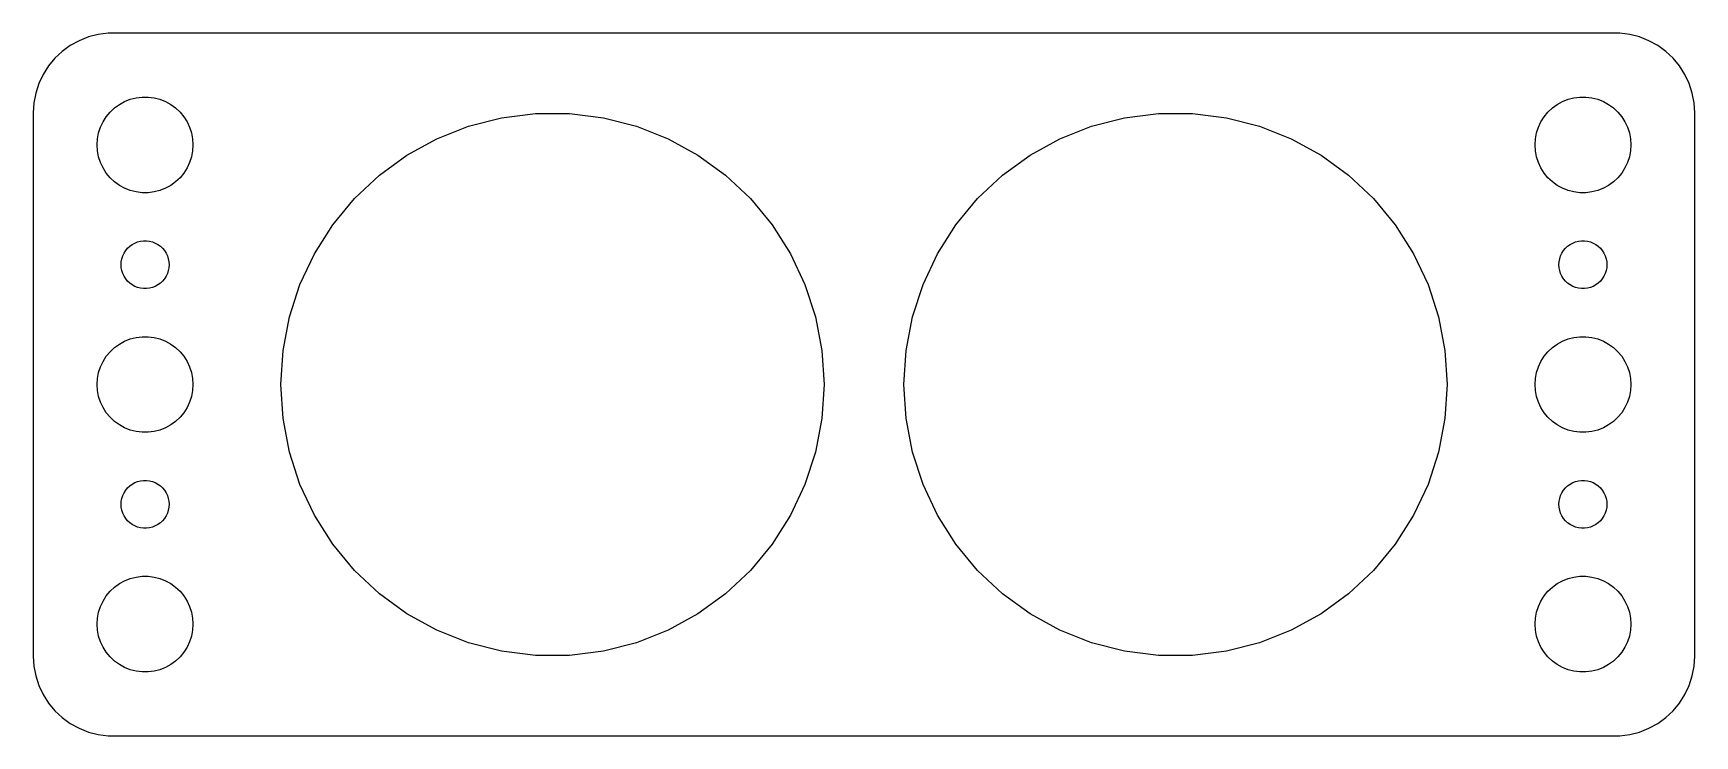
# Model space of a CAD drawing. Header units: metres. Extents: x -52 to 52, y -22 to 22.
import ezdxf

# ---------------------------------------------------------------- set-up
doc = ezdxf.new("R2010")
doc.units = ezdxf.units.M

msp = doc.modelspace()

# ---------------------------------------------------------------- linework, layer by layer
for p, q in [((-47.9369, 21.9114), (-48.5451, 21.7553)), ((-47.3139, 21.9901), (-47.9369, 21.9114)), ((47.3139, 21.9901), (-47.3139, 21.9901)), ((47.9369, 21.9114), (47.3139, 21.9901)), ((48.5451, 21.7553), (47.9369, 21.9114)), ((-50.1871, 20.8526), (-50.6448, 20.4227)), ((-49.6791, 21.2216), (-50.1871, 20.8526)), ((-49.1289, 21.5241), (-49.6791, 21.2216)), ((-48.5451, 21.7553), (-49.1289, 21.5241)), ((49.1289, 21.5241), (48.5451, 21.7553)), ((49.6791, 21.2216), (49.1289, 21.5241)), ((50.1871, 20.8526), (49.6791, 21.2216)), ((50.6448, 20.4227), (50.1871, 20.8526)), ((-51.0451, 19.9389), (-51.3815, 19.4088)), ((-50.6448, 20.4227), (-51.0451, 19.9389)), ((51.0451, 19.9389), (50.6448, 20.4227)), ((51.3815, 19.4088), (51.0451, 19.9389)), ((-51.6489, 18.8406), (-51.8429, 18.2434)), ((-51.3815, 19.4088), (-51.6489, 18.8406)), ((51.6489, 18.8406), (51.3815, 19.4088)), ((51.8429, 18.2434), (51.6489, 18.8406)), ((-51.8429, 18.2434), (-51.9606, 17.6267)), ((-46.6075, 17.533), (-46.2773, 17.7145)), ((-46.2773, 17.7145), (-45.927, 17.8532)), ((-45.927, 17.8532), (-45.5621, 17.9469)), ((-45.5621, 17.9469), (-45.1884, 17.9941)), ((-45.1884, 17.9941), (-44.8116, 17.9941)), ((-44.8116, 17.9941), (-44.4379, 17.9469)), ((-44.4379, 17.9469), (-44.0729, 17.8532)), ((-44.0729, 17.8532), (-43.7227, 17.7145)), ((-43.7227, 17.7145), (-43.3925, 17.533)), ((43.3925, 17.533), (43.7227, 17.7145)), ((43.7227, 17.7145), (44.0729, 17.8532)), ((44.0729, 17.8532), (44.4379, 17.9469)), ((44.4379, 17.9469), (44.8116, 17.9941)), ((44.8116, 17.9941), (45.1884, 17.9941)), ((45.1884, 17.9941), (45.5621, 17.9469)), ((45.5621, 17.9469), (45.927, 17.8532)), ((45.927, 17.8532), (46.2773, 17.7145)), ((46.2773, 17.7145), (46.6075, 17.533)), ((51.9606, 17.6267), (51.8429, 18.2434)), ((-51.9606, 17.6267), (-52, 17)), ((-52, 17), (-52, -17)), ((-47.6289, 16.4453), (-47.427, 16.7634)), ((-47.427, 16.7634), (-47.1869, 17.0536)), ((-47.1869, 17.0536), (-46.9123, 17.3115)), ((-46.9123, 17.3115), (-46.6075, 17.533)), ((-43.3925, 17.533), (-43.0877, 17.3115)), ((-43.0877, 17.3115), (-42.8131, 17.0536)), ((-42.8131, 17.0536), (-42.5729, 16.7634)), ((-42.5729, 16.7634), (-42.3711, 16.4453)), ((-24.7533, 16.168), (-22.6855, 16.6989)), ((-22.6855, 16.6989), (-20.5674, 16.9664)), ((-20.5674, 16.9664), (-18.4326, 16.9664)), ((-18.4326, 16.9664), (-16.3145, 16.6989)), ((-16.3145, 16.6989), (-14.2467, 16.168)), ((14.2467, 16.168), (16.3145, 16.6989)), ((16.3145, 16.6989), (18.4326, 16.9664)), ((18.4326, 16.9664), (20.5674, 16.9664)), ((20.5674, 16.9664), (22.6855, 16.6989)), ((22.6855, 16.6989), (24.7533, 16.168)), ((42.3711, 16.4453), (42.5729, 16.7634)), ((42.5729, 16.7634), (42.8131, 17.0536)), ((42.8131, 17.0536), (43.0877, 17.3115)), ((43.0877, 17.3115), (43.3925, 17.533)), ((46.6075, 17.533), (46.9123, 17.3115)), ((46.9123, 17.3115), (47.1869, 17.0536)), ((47.1869, 17.0536), (47.427, 16.7634)), ((47.427, 16.7634), (47.6289, 16.4453)), ((52, 17), (51.9606, 17.6267)), ((52, -17), (52, 17)), ((-47.9763, 15.376), (-47.9057, 15.7461)), ((-47.9057, 15.7461), (-47.7893, 16.1044)), ((-47.7893, 16.1044), (-47.6289, 16.4453)), ((-42.3711, 16.4453), (-42.2107, 16.1044)), ((-42.2107, 16.1044), (-42.0942, 15.7461)), ((-42.0942, 15.7461), (-42.0237, 15.376)), ((-26.7382, 15.382), (-24.7533, 16.168)), ((-14.2467, 16.168), (-12.2617, 15.382)), ((12.2617, 15.382), (14.2467, 16.168)), ((24.7533, 16.168), (26.7382, 15.382)), ((42.0237, 15.376), (42.0942, 15.7461)), ((42.0942, 15.7461), (42.2107, 16.1044)), ((42.2107, 16.1044), (42.3711, 16.4453)), ((47.6289, 16.4453), (47.7893, 16.1044)), ((47.7893, 16.1044), (47.9057, 15.7461)), ((47.9057, 15.7461), (47.9763, 15.376)), ((-48, 15), (-47.9763, 15.376)), ((-47.9763, 14.624), (-48, 15)), ((-47.9057, 14.2539), (-47.9763, 14.624)), ((-42.0237, 14.624), (-42.0942, 14.2539)), ((-42.0237, 15.376), (-42, 15)), ((-42, 15), (-42.0237, 14.624)), ((-28.6091, 14.3536), (-26.7382, 15.382)), ((-12.2617, 15.382), (-10.3909, 14.3536)), ((10.3909, 14.3536), (12.2617, 15.382)), ((26.7382, 15.382), (28.6091, 14.3536)), ((42, 15), (42.0237, 15.376)), ((42.0237, 14.624), (42, 15)), ((42.0942, 14.2539), (42.0237, 14.624)), ((47.9763, 14.624), (47.9057, 14.2539)), ((47.9763, 15.376), (48, 15)), ((48, 15), (47.9763, 14.624)), ((-47.7893, 13.8956), (-47.9057, 14.2539)), ((-47.6289, 13.5547), (-47.7893, 13.8956)), ((-47.427, 13.2366), (-47.6289, 13.5547)), ((-42.3711, 13.5547), (-42.5729, 13.2366)), ((-42.2107, 13.8956), (-42.3711, 13.5547)), ((-42.0942, 14.2539), (-42.2107, 13.8956)), ((-30.3362, 13.0987), (-28.6091, 14.3536)), ((-10.3909, 14.3536), (-8.66379, 13.0987)), ((8.66379, 13.0987), (10.3909, 14.3536)), ((28.6091, 14.3536), (30.3362, 13.0987)), ((42.2107, 13.8956), (42.0942, 14.2539)), ((42.3711, 13.5547), (42.2107, 13.8956)), ((42.5729, 13.2366), (42.3711, 13.5547)), ((47.6289, 13.5547), (47.427, 13.2366)), ((47.7893, 13.8956), (47.6289, 13.5547)), ((47.9057, 14.2539), (47.7893, 13.8956)), ((-47.1869, 12.9464), (-47.427, 13.2366)), ((-46.9123, 12.6884), (-47.1869, 12.9464)), ((-46.6075, 12.467), (-46.9123, 12.6884)), ((-43.0877, 12.6884), (-43.3925, 12.467)), ((-42.8131, 12.9464), (-43.0877, 12.6884)), ((-42.5729, 13.2366), (-42.8131, 12.9464)), ((-31.8925, 11.6373), (-30.3362, 13.0987)), ((-8.66379, 13.0987), (-7.10753, 11.6373)), ((7.10753, 11.6373), (8.66379, 13.0987)), ((30.3362, 13.0987), (31.8925, 11.6373)), ((42.8131, 12.9464), (42.5729, 13.2366)), ((43.0877, 12.6884), (42.8131, 12.9464)), ((43.3925, 12.467), (43.0877, 12.6884)), ((46.9123, 12.6884), (46.6075, 12.467)), ((47.1869, 12.9464), (46.9123, 12.6884)), ((47.427, 13.2366), (47.1869, 12.9464)), ((-46.2773, 12.2855), (-46.6075, 12.467)), ((-45.927, 12.1468), (-46.2773, 12.2855)), ((-45.5621, 12.0531), (-45.927, 12.1468)), ((-45.1884, 12.0059), (-45.5621, 12.0531)), ((-44.8116, 12.0059), (-45.1884, 12.0059)), ((-44.4379, 12.0531), (-44.8116, 12.0059)), ((-44.0729, 12.1468), (-44.4379, 12.0531)), ((-43.7227, 12.2855), (-44.0729, 12.1468)), ((-43.3925, 12.467), (-43.7227, 12.2855)), ((-33.2533, 9.99234), (-31.8925, 11.6373)), ((-7.10753, 11.6373), (-5.7467, 9.99234)), ((5.7467, 9.99234), (7.10753, 11.6373)), ((31.8925, 11.6373), (33.2533, 9.99234)), ((43.7227, 12.2855), (43.3925, 12.467)), ((44.0729, 12.1468), (43.7227, 12.2855)), ((44.4379, 12.0531), (44.0729, 12.1468)), ((44.8116, 12.0059), (44.4379, 12.0531)), ((45.1884, 12.0059), (44.8116, 12.0059)), ((45.5621, 12.0531), (45.1884, 12.0059)), ((45.927, 12.1468), (45.5621, 12.0531)), ((46.2773, 12.2855), (45.927, 12.1468)), ((46.6075, 12.467), (46.2773, 12.2855)), ((-34.3972, 8.1898), (-33.2533, 9.99234)), ((-5.7467, 9.99234), (-4.60278, 8.1898)), ((4.60278, 8.1898), (5.7467, 9.99234)), ((33.2533, 9.99234), (34.3972, 8.1898)), ((-46.3145, 8.22263), (-46.2135, 8.38167)), ((-46.2135, 8.38167), (-46.0934, 8.52681)), ((-46.0934, 8.52681), (-45.9561, 8.65576)), ((-45.9561, 8.65576), (-45.8037, 8.76648)), ((-45.8037, 8.76648), (-45.6387, 8.85724)), ((-45.6387, 8.85724), (-45.4635, 8.92657)), ((-45.4635, 8.92657), (-45.2811, 8.97342)), ((-45.2811, 8.97342), (-45.0942, 8.99704)), ((-45.0942, 8.99704), (-44.9058, 8.99704)), ((-44.9058, 8.99704), (-44.7189, 8.97342)), ((-44.7189, 8.97342), (-44.5365, 8.92657)), ((-44.5365, 8.92657), (-44.3613, 8.85724)), ((-44.3613, 8.85724), (-44.1963, 8.76648)), ((-44.1963, 8.76648), (-44.0439, 8.65576)), ((-44.0439, 8.65576), (-43.9065, 8.52681)), ((-43.9065, 8.52681), (-43.7865, 8.38167)), ((-43.7865, 8.38167), (-43.6855, 8.22263)), ((43.6855, 8.22263), (43.7865, 8.38167)), ((43.7865, 8.38167), (43.9065, 8.52681)), ((43.9065, 8.52681), (44.0439, 8.65576)), ((44.0439, 8.65576), (44.1963, 8.76648)), ((44.1963, 8.76648), (44.3613, 8.85724)), ((44.3613, 8.85724), (44.5365, 8.92657)), ((44.5365, 8.92657), (44.7189, 8.97342)), ((44.7189, 8.97342), (44.9058, 8.99704)), ((44.9058, 8.99704), (45.0942, 8.99704)), ((45.0942, 8.99704), (45.2811, 8.97342)), ((45.2811, 8.97342), (45.4635, 8.92657)), ((45.4635, 8.92657), (45.6387, 8.85724)), ((45.6387, 8.85724), (45.8037, 8.76648)), ((45.8037, 8.76648), (45.9561, 8.65576)), ((45.9561, 8.65576), (46.0934, 8.52681)), ((46.0934, 8.52681), (46.2135, 8.38167)), ((46.2135, 8.38167), (46.3145, 8.22263)), ((-46.5, 7.5), (-46.4882, 7.68799)), ((-46.4882, 7.312), (-46.5, 7.5)), ((-46.4882, 7.68799), (-46.4529, 7.87303)), ((-46.4529, 7.12695), (-46.4882, 7.312)), ((-46.4529, 7.87303), (-46.3947, 8.05219)), ((-46.3947, 8.05219), (-46.3145, 8.22263)), ((-43.6855, 8.22263), (-43.6053, 8.05219)), ((-43.6053, 8.05219), (-43.5471, 7.87303)), ((-43.5471, 7.87303), (-43.5118, 7.68799)), ((-43.5118, 7.312), (-43.5471, 7.12695)), ((-43.5118, 7.68799), (-43.5, 7.5)), ((-43.5, 7.5), (-43.5118, 7.312)), ((-35.3062, 6.2581), (-34.3972, 8.1898)), ((-4.60278, 8.1898), (-3.69379, 6.2581)), ((3.69379, 6.2581), (4.60278, 8.1898)), ((34.3972, 8.1898), (35.3062, 6.2581)), ((43.5, 7.5), (43.5118, 7.68799)), ((43.5118, 7.312), (43.5, 7.5)), ((43.5118, 7.68799), (43.5471, 7.87303)), ((43.5471, 7.12695), (43.5118, 7.312)), ((43.5471, 7.87303), (43.6053, 8.05219)), ((43.6053, 8.05219), (43.6855, 8.22263)), ((46.3145, 8.22263), (46.3947, 8.05219)), ((46.3947, 8.05219), (46.4529, 7.87303)), ((46.4529, 7.87303), (46.4882, 7.68799)), ((46.4882, 7.312), (46.4529, 7.12695)), ((46.4882, 7.68799), (46.5, 7.5)), ((46.5, 7.5), (46.4882, 7.312)), ((-46.3947, 6.9478), (-46.4529, 7.12695)), ((-46.3145, 6.77736), (-46.3947, 6.9478)), ((-46.2135, 6.61832), (-46.3145, 6.77736)), ((-46.0934, 6.47318), (-46.2135, 6.61832)), ((-45.9561, 6.34422), (-46.0934, 6.47318)), ((-45.8037, 6.23351), (-45.9561, 6.34422)), ((-44.0439, 6.34422), (-44.1963, 6.23351)), ((-43.9065, 6.47318), (-44.0439, 6.34422)), ((-43.7865, 6.61832), (-43.9065, 6.47318)), ((-43.6855, 6.77736), (-43.7865, 6.61832)), ((-43.6053, 6.9478), (-43.6855, 6.77736)), ((-43.5471, 7.12695), (-43.6053, 6.9478)), ((-35.9659, 4.22772), (-35.3062, 6.2581)), ((-3.69379, 6.2581), (-3.03407, 4.22772)), ((3.03407, 4.22772), (3.69379, 6.2581)), ((35.3062, 6.2581), (35.9659, 4.22772)), ((43.6053, 6.9478), (43.5471, 7.12695)), ((43.6855, 6.77736), (43.6053, 6.9478)), ((43.7865, 6.61832), (43.6855, 6.77736)), ((43.9065, 6.47318), (43.7865, 6.61832)), ((44.0439, 6.34422), (43.9065, 6.47318)), ((44.1963, 6.23351), (44.0439, 6.34422)), ((45.9561, 6.34422), (45.8037, 6.23351)), ((46.0934, 6.47318), (45.9561, 6.34422)), ((46.2135, 6.61832), (46.0934, 6.47318)), ((46.3145, 6.77736), (46.2135, 6.61832)), ((46.3947, 6.9478), (46.3145, 6.77736)), ((46.4529, 7.12695), (46.3947, 6.9478)), ((-45.6387, 6.14275), (-45.8037, 6.23351)), ((-45.4635, 6.07341), (-45.6387, 6.14275)), ((-45.2811, 6.02657), (-45.4635, 6.07341)), ((-45.0942, 6.00294), (-45.2811, 6.02657)), ((-44.9058, 6.00294), (-45.0942, 6.00294)), ((-44.7189, 6.02657), (-44.9058, 6.00294)), ((-44.5365, 6.07341), (-44.7189, 6.02657)), ((-44.3613, 6.14275), (-44.5365, 6.07341)), ((-44.1963, 6.23351), (-44.3613, 6.14275)), ((44.3613, 6.14275), (44.1963, 6.23351)), ((44.5365, 6.07341), (44.3613, 6.14275)), ((44.7189, 6.02657), (44.5365, 6.07341)), ((44.9058, 6.00294), (44.7189, 6.02657)), ((45.0942, 6.00294), (44.9058, 6.00294)), ((45.2811, 6.02657), (45.0942, 6.00294)), ((45.4635, 6.07341), (45.2811, 6.02657)), ((45.6387, 6.14275), (45.4635, 6.07341)), ((45.8037, 6.23351), (45.6387, 6.14275)), ((-36.366, 2.13066), (-35.9659, 4.22772)), ((-3.03407, 4.22772), (-2.63405, 2.13066)), ((2.63405, 2.13066), (3.03407, 4.22772)), ((35.9659, 4.22772), (36.366, 2.13066)), ((-47.1869, 2.05363), (-46.9123, 2.31154)), ((-46.9123, 2.31154), (-46.6075, 2.53297)), ((-46.6075, 2.53297), (-46.2773, 2.71448)), ((-46.2773, 2.71448), (-45.927, 2.85316)), ((-45.927, 2.85316), (-45.5621, 2.94685)), ((-45.5621, 2.94685), (-45.1884, 2.99408)), ((-45.1884, 2.99408), (-44.8116, 2.99408)), ((-44.8116, 2.99408), (-44.4379, 2.94685)), ((-44.4379, 2.94685), (-44.0729, 2.85316)), ((-44.0729, 2.85316), (-43.7227, 2.71448)), ((-43.7227, 2.71448), (-43.3925, 2.53297)), ((-43.3925, 2.53297), (-43.0877, 2.31154)), ((-43.0877, 2.31154), (-42.8131, 2.05363)), ((-36.5, 0), (-36.366, 2.13066)), ((-2.63405, 2.13066), (-2.5, 0)), ((2.5, 0), (2.63405, 2.13066)), ((36.366, 2.13066), (36.5, 0)), ((42.8131, 2.05363), (43.0877, 2.31154)), ((43.0877, 2.31154), (43.3925, 2.53297)), ((43.3925, 2.53297), (43.7227, 2.71448)), ((43.7227, 2.71448), (44.0729, 2.85316)), ((44.0729, 2.85316), (44.4379, 2.94685)), ((44.4379, 2.94685), (44.8116, 2.99408)), ((44.8116, 2.99408), (45.1884, 2.99408)), ((45.1884, 2.99408), (45.5621, 2.94685)), ((45.5621, 2.94685), (45.927, 2.85316)), ((45.927, 2.85316), (46.2773, 2.71448)), ((46.2773, 2.71448), (46.6075, 2.53297)), ((46.6075, 2.53297), (46.9123, 2.31154)), ((46.9123, 2.31154), (47.1869, 2.05363)), ((-47.9057, 0.74606), (-47.7893, 1.10437)), ((-47.7893, 1.10437), (-47.6289, 1.44525)), ((-47.6289, 1.44525), (-47.427, 1.76335)), ((-47.427, 1.76335), (-47.1869, 2.05363)), ((-42.8131, 2.05363), (-42.5729, 1.76335)), ((-42.5729, 1.76335), (-42.3711, 1.44525)), ((-42.3711, 1.44525), (-42.2107, 1.10437)), ((-42.2107, 1.10437), (-42.0942, 0.74606)), ((42.0942, 0.74606), (42.2107, 1.10437)), ((42.2107, 1.10437), (42.3711, 1.44525)), ((42.3711, 1.44525), (42.5729, 1.76335)), ((42.5729, 1.76335), (42.8131, 2.05363)), ((47.1869, 2.05363), (47.427, 1.76335)), ((47.427, 1.76335), (47.6289, 1.44525)), ((47.6289, 1.44525), (47.7893, 1.10437)), ((47.7893, 1.10437), (47.9057, 0.74606)), ((-48, 0), (-47.9763, 0.37599)), ((-47.9763, -0.37599), (-48, 0)), ((-47.9763, 0.37599), (-47.9057, 0.74606)), ((-42.0942, 0.74606), (-42.0237, 0.37599)), ((-42.0237, 0.37599), (-42, 0)), ((-42, 0), (-42.0237, -0.37599)), ((-36.366, -2.13066), (-36.5, 0)), ((-2.5, 0), (-2.63405, -2.13066)), ((2.63405, -2.13066), (2.5, 0)), ((36.5, 0), (36.366, -2.13066)), ((42, 0), (42.0237, 0.37599)), ((42.0237, -0.37599), (42, 0)), ((42.0237, 0.37599), (42.0942, 0.74606)), ((47.9057, 0.74606), (47.9763, 0.37599)), ((47.9763, 0.37599), (48, 0)), ((48, 0), (47.9763, -0.37599)), ((-47.9057, -0.74606), (-47.9763, -0.37599)), ((-47.7893, -1.10437), (-47.9057, -0.74606)), ((-42.0942, -0.74606), (-42.2107, -1.10437)), ((-42.0237, -0.37599), (-42.0942, -0.74606)), ((42.0942, -0.74606), (42.0237, -0.37599)), ((42.2107, -1.10437), (42.0942, -0.74606)), ((47.9057, -0.74606), (47.7893, -1.10437)), ((47.9763, -0.37599), (47.9057, -0.74606)), ((-47.6289, -1.44525), (-47.7893, -1.10437)), ((-47.427, -1.76335), (-47.6289, -1.44525)), ((-47.1869, -2.05363), (-47.427, -1.76335)), ((-46.9123, -2.31154), (-47.1869, -2.05363)), ((-42.8131, -2.05363), (-43.0877, -2.31154)), ((-42.5729, -1.76335), (-42.8131, -2.05363)), ((-42.3711, -1.44525), (-42.5729, -1.76335)), ((-42.2107, -1.10437), (-42.3711, -1.44525)), ((42.3711, -1.44525), (42.2107, -1.10437)), ((42.5729, -1.76335), (42.3711, -1.44525)), ((42.8131, -2.05363), (42.5729, -1.76335)), ((43.0877, -2.31154), (42.8131, -2.05363)), ((47.1869, -2.05363), (46.9123, -2.31154)), ((47.427, -1.76335), (47.1869, -2.05363)), ((47.6289, -1.44525), (47.427, -1.76335)), ((47.7893, -1.10437), (47.6289, -1.44525)), ((-46.6075, -2.53297), (-46.9123, -2.31154)), ((-46.2773, -2.71448), (-46.6075, -2.53297)), ((-45.927, -2.85316), (-46.2773, -2.71448)), ((-45.5621, -2.94685), (-45.927, -2.85316)), ((-45.1884, -2.99408), (-45.5621, -2.94685)), ((-44.8116, -2.99408), (-45.1884, -2.99408)), ((-44.4379, -2.94685), (-44.8116, -2.99408)), ((-44.0729, -2.85316), (-44.4379, -2.94685)), ((-43.7227, -2.71448), (-44.0729, -2.85316)), ((-43.3925, -2.53297), (-43.7227, -2.71448)), ((-43.0877, -2.31154), (-43.3925, -2.53297)), ((-35.9659, -4.22772), (-36.366, -2.13066)), ((-2.63405, -2.13066), (-3.03407, -4.22772)), ((3.03407, -4.22772), (2.63405, -2.13066)), ((36.366, -2.13066), (35.9659, -4.22772)), ((43.3925, -2.53297), (43.0877, -2.31154)), ((43.7227, -2.71448), (43.3925, -2.53297)), ((44.0729, -2.85316), (43.7227, -2.71448)), ((44.4379, -2.94685), (44.0729, -2.85316)), ((44.8116, -2.99408), (44.4379, -2.94685)), ((45.1884, -2.99408), (44.8116, -2.99408)), ((45.5621, -2.94685), (45.1884, -2.99408)), ((45.927, -2.85316), (45.5621, -2.94685)), ((46.2773, -2.71448), (45.927, -2.85316)), ((46.6075, -2.53297), (46.2773, -2.71448)), ((46.9123, -2.31154), (46.6075, -2.53297)), ((-35.3062, -6.2581), (-35.9659, -4.22772)), ((-3.03407, -4.22772), (-3.69379, -6.2581)), ((3.69379, -6.2581), (3.03407, -4.22772)), ((35.9659, -4.22772), (35.3062, -6.2581)), ((-45.9561, -6.34422), (-45.8037, -6.23351)), ((-45.8037, -6.23351), (-45.6387, -6.14275)), ((-45.6387, -6.14275), (-45.4635, -6.07341)), ((-45.4635, -6.07341), (-45.2811, -6.02657)), ((-45.2811, -6.02657), (-45.0942, -6.00294)), ((-45.0942, -6.00294), (-44.9058, -6.00294)), ((-44.9058, -6.00294), (-44.7189, -6.02657)), ((-44.7189, -6.02657), (-44.5365, -6.07341)), ((-44.5365, -6.07341), (-44.3613, -6.14275)), ((-44.3613, -6.14275), (-44.1963, -6.23351)), ((-44.1963, -6.23351), (-44.0439, -6.34422)), ((44.0439, -6.34422), (44.1963, -6.23351)), ((44.1963, -6.23351), (44.3613, -6.14275)), ((44.3613, -6.14275), (44.5365, -6.07341)), ((44.5365, -6.07341), (44.7189, -6.02657)), ((44.7189, -6.02657), (44.9058, -6.00294)), ((44.9058, -6.00294), (45.0942, -6.00294)), ((45.0942, -6.00294), (45.2811, -6.02657)), ((45.2811, -6.02657), (45.4635, -6.07341)), ((45.4635, -6.07341), (45.6387, -6.14275)), ((45.6387, -6.14275), (45.8037, -6.23351)), ((45.8037, -6.23351), (45.9561, -6.34422)), ((-46.4882, -7.312), (-46.4529, -7.12695)), ((-46.4529, -7.12695), (-46.3947, -6.9478)), ((-46.3947, -6.9478), (-46.3145, -6.77736)), ((-46.3145, -6.77736), (-46.2135, -6.61832)), ((-46.2135, -6.61832), (-46.0934, -6.47318)), ((-46.0934, -6.47318), (-45.9561, -6.34422)), ((-44.0439, -6.34422), (-43.9065, -6.47318)), ((-43.9065, -6.47318), (-43.7865, -6.61832)), ((-43.7865, -6.61832), (-43.6855, -6.77736)), ((-43.6855, -6.77736), (-43.6053, -6.9478)), ((-43.6053, -6.9478), (-43.5471, -7.12695)), ((-43.5471, -7.12695), (-43.5118, -7.312)), ((-34.3972, -8.1898), (-35.3062, -6.2581)), ((-3.69379, -6.2581), (-4.60278, -8.1898)), ((4.60278, -8.1898), (3.69379, -6.2581)), ((35.3062, -6.2581), (34.3972, -8.1898)), ((43.5118, -7.312), (43.5471, -7.12695)), ((43.5471, -7.12695), (43.6053, -6.9478)), ((43.6053, -6.9478), (43.6855, -6.77736)), ((43.6855, -6.77736), (43.7865, -6.61832)), ((43.7865, -6.61832), (43.9065, -6.47318)), ((43.9065, -6.47318), (44.0439, -6.34422)), ((45.9561, -6.34422), (46.0934, -6.47318)), ((46.0934, -6.47318), (46.2135, -6.61832)), ((46.2135, -6.61832), (46.3145, -6.77736)), ((46.3145, -6.77736), (46.3947, -6.9478)), ((46.3947, -6.9478), (46.4529, -7.12695)), ((46.4529, -7.12695), (46.4882, -7.312)), ((-46.5, -7.5), (-46.4882, -7.312)), ((-46.4882, -7.68799), (-46.5, -7.5)), ((-46.4529, -7.87303), (-46.4882, -7.68799)), ((-46.3947, -8.05219), (-46.4529, -7.87303)), ((-46.3145, -8.22263), (-46.3947, -8.05219)), ((-46.2135, -8.38167), (-46.3145, -8.22263)), ((-43.6855, -8.22263), (-43.7865, -8.38167)), ((-43.6053, -8.05219), (-43.6855, -8.22263)), ((-43.5471, -7.87303), (-43.6053, -8.05219)), ((-43.5118, -7.68799), (-43.5471, -7.87303)), ((-43.5118, -7.312), (-43.5, -7.5)), ((-43.5, -7.5), (-43.5118, -7.68799)), ((-33.2533, -9.99234), (-34.3972, -8.1898)), ((-4.60278, -8.1898), (-5.7467, -9.99234)), ((5.7467, -9.99234), (4.60278, -8.1898)), ((34.3972, -8.1898), (33.2533, -9.99234)), ((43.5, -7.5), (43.5118, -7.312)), ((43.5118, -7.68799), (43.5, -7.5)), ((43.5471, -7.87303), (43.5118, -7.68799)), ((43.6053, -8.05219), (43.5471, -7.87303)), ((43.6855, -8.22263), (43.6053, -8.05219)), ((43.7865, -8.38167), (43.6855, -8.22263)), ((46.3145, -8.22263), (46.2135, -8.38167)), ((46.3947, -8.05219), (46.3145, -8.22263)), ((46.4529, -7.87303), (46.3947, -8.05219)), ((46.4882, -7.68799), (46.4529, -7.87303)), ((46.4882, -7.312), (46.5, -7.5)), ((46.5, -7.5), (46.4882, -7.68799)), ((-46.0934, -8.52681), (-46.2135, -8.38167)), ((-45.9561, -8.65576), (-46.0934, -8.52681)), ((-45.8037, -8.76648), (-45.9561, -8.65576)), ((-45.6387, -8.85724), (-45.8037, -8.76648)), ((-45.4635, -8.92657), (-45.6387, -8.85724)), ((-45.2811, -8.97342), (-45.4635, -8.92657)), ((-45.0942, -8.99704), (-45.2811, -8.97342)), ((-44.9058, -8.99704), (-45.0942, -8.99704)), ((-44.7189, -8.97342), (-44.9058, -8.99704)), ((-44.5365, -8.92657), (-44.7189, -8.97342)), ((-44.3613, -8.85724), (-44.5365, -8.92657)), ((-44.1963, -8.76648), (-44.3613, -8.85724)), ((-44.0439, -8.65576), (-44.1963, -8.76648)), ((-43.9065, -8.52681), (-44.0439, -8.65576)), ((-43.7865, -8.38167), (-43.9065, -8.52681)), ((43.9065, -8.52681), (43.7865, -8.38167)), ((44.0439, -8.65576), (43.9065, -8.52681)), ((44.1963, -8.76648), (44.0439, -8.65576)), ((44.3613, -8.85724), (44.1963, -8.76648)), ((44.5365, -8.92657), (44.3613, -8.85724)), ((44.7189, -8.97342), (44.5365, -8.92657)), ((44.9058, -8.99704), (44.7189, -8.97342)), ((45.0942, -8.99704), (44.9058, -8.99704)), ((45.2811, -8.97342), (45.0942, -8.99704)), ((45.4635, -8.92657), (45.2811, -8.97342)), ((45.6387, -8.85724), (45.4635, -8.92657)), ((45.8037, -8.76648), (45.6387, -8.85724)), ((45.9561, -8.65576), (45.8037, -8.76648)), ((46.0934, -8.52681), (45.9561, -8.65576)), ((46.2135, -8.38167), (46.0934, -8.52681)), ((-31.8925, -11.6373), (-33.2533, -9.99234)), ((-5.7467, -9.99234), (-7.10753, -11.6373)), ((7.10753, -11.6373), (5.7467, -9.99234)), ((33.2533, -9.99234), (31.8925, -11.6373)), ((-46.9123, -12.6884), (-46.6075, -12.467)), ((-46.6075, -12.467), (-46.2773, -12.2855)), ((-46.2773, -12.2855), (-45.927, -12.1468)), ((-45.927, -12.1468), (-45.5621, -12.0531)), ((-45.5621, -12.0531), (-45.1884, -12.0059)), ((-45.1884, -12.0059), (-44.8116, -12.0059)), ((-44.8116, -12.0059), (-44.4379, -12.0531)), ((-44.4379, -12.0531), (-44.0729, -12.1468)), ((-44.0729, -12.1468), (-43.7227, -12.2855)), ((-43.7227, -12.2855), (-43.3925, -12.467)), ((-43.3925, -12.467), (-43.0877, -12.6884)), ((-30.3362, -13.0987), (-31.8925, -11.6373)), ((-7.10753, -11.6373), (-8.66379, -13.0987)), ((8.66379, -13.0987), (7.10753, -11.6373)), ((31.8925, -11.6373), (30.3362, -13.0987)), ((43.0877, -12.6884), (43.3925, -12.467)), ((43.3925, -12.467), (43.7227, -12.2855)), ((43.7227, -12.2855), (44.0729, -12.1468)), ((44.0729, -12.1468), (44.4379, -12.0531)), ((44.4379, -12.0531), (44.8116, -12.0059)), ((44.8116, -12.0059), (45.1884, -12.0059)), ((45.1884, -12.0059), (45.5621, -12.0531)), ((45.5621, -12.0531), (45.927, -12.1468)), ((45.927, -12.1468), (46.2773, -12.2855)), ((46.2773, -12.2855), (46.6075, -12.467)), ((46.6075, -12.467), (46.9123, -12.6884)), ((-47.6289, -13.5547), (-47.427, -13.2366)), ((-47.427, -13.2366), (-47.1869, -12.9464)), ((-47.1869, -12.9464), (-46.9123, -12.6884)), ((-43.0877, -12.6884), (-42.8131, -12.9464)), ((-42.8131, -12.9464), (-42.5729, -13.2366)), ((-42.5729, -13.2366), (-42.3711, -13.5547)), ((-28.6091, -14.3536), (-30.3362, -13.0987)), ((-8.66379, -13.0987), (-10.3909, -14.3536)), ((10.3909, -14.3536), (8.66379, -13.0987)), ((30.3362, -13.0987), (28.6091, -14.3536)), ((42.3711, -13.5547), (42.5729, -13.2366)), ((42.5729, -13.2366), (42.8131, -12.9464)), ((42.8131, -12.9464), (43.0877, -12.6884)), ((46.9123, -12.6884), (47.1869, -12.9464)), ((47.1869, -12.9464), (47.427, -13.2366)), ((47.427, -13.2366), (47.6289, -13.5547)), ((-47.9763, -14.624), (-47.9057, -14.2539)), ((-47.9057, -14.2539), (-47.7893, -13.8956)), ((-47.7893, -13.8956), (-47.6289, -13.5547)), ((-42.3711, -13.5547), (-42.2107, -13.8956)), ((-42.2107, -13.8956), (-42.0942, -14.2539)), ((-42.0942, -14.2539), (-42.0237, -14.624)), ((-26.7382, -15.382), (-28.6091, -14.3536)), ((-10.3909, -14.3536), (-12.2617, -15.382)), ((12.2617, -15.382), (10.3909, -14.3536)), ((28.6091, -14.3536), (26.7382, -15.382)), ((42.0237, -14.624), (42.0942, -14.2539)), ((42.0942, -14.2539), (42.2107, -13.8956)), ((42.2107, -13.8956), (42.3711, -13.5547)), ((47.6289, -13.5547), (47.7893, -13.8956)), ((47.7893, -13.8956), (47.9057, -14.2539)), ((47.9057, -14.2539), (47.9763, -14.624)), ((-48, -15), (-47.9763, -14.624)), ((-47.9763, -15.376), (-48, -15)), ((-47.9057, -15.7461), (-47.9763, -15.376)), ((-42.0237, -15.376), (-42.0942, -15.7461)), ((-42.0237, -14.624), (-42, -15)), ((-42, -15), (-42.0237, -15.376)), ((-24.7533, -16.168), (-26.7382, -15.382)), ((-12.2617, -15.382), (-14.2467, -16.168)), ((14.2467, -16.168), (12.2617, -15.382)), ((26.7382, -15.382), (24.7533, -16.168)), ((42, -15), (42.0237, -14.624)), ((42.0237, -15.376), (42, -15)), ((42.0942, -15.7461), (42.0237, -15.376)), ((47.9763, -15.376), (47.9057, -15.7461)), ((47.9763, -14.624), (48, -15)), ((48, -15), (47.9763, -15.376)), ((-47.7893, -16.1044), (-47.9057, -15.7461)), ((-47.6289, -16.4453), (-47.7893, -16.1044)), ((-47.427, -16.7634), (-47.6289, -16.4453)), ((-42.3711, -16.4453), (-42.5729, -16.7634)), ((-42.2107, -16.1044), (-42.3711, -16.4453)), ((-42.0942, -15.7461), (-42.2107, -16.1044)), ((-22.6855, -16.6989), (-24.7533, -16.168)), ((-14.2467, -16.168), (-16.3145, -16.6989)), ((16.3145, -16.6989), (14.2467, -16.168)), ((24.7533, -16.168), (22.6855, -16.6989)), ((42.2107, -16.1044), (42.0942, -15.7461)), ((42.3711, -16.4453), (42.2107, -16.1044)), ((42.5729, -16.7634), (42.3711, -16.4453)), ((47.6289, -16.4453), (47.427, -16.7634)), ((47.7893, -16.1044), (47.6289, -16.4453)), ((47.9057, -15.7461), (47.7893, -16.1044)), ((-52, -17), (-51.9606, -17.6267)), ((-51.9606, -17.6267), (-51.8429, -18.2434)), ((-47.1869, -17.0536), (-47.427, -16.7634)), ((-46.9123, -17.3115), (-47.1869, -17.0536)), ((-46.6075, -17.533), (-46.9123, -17.3115)), ((-46.2773, -17.7145), (-46.6075, -17.533)), ((-43.3925, -17.533), (-43.7227, -17.7145)), ((-43.0877, -17.3115), (-43.3925, -17.533)), ((-42.8131, -17.0536), (-43.0877, -17.3115)), ((-42.5729, -16.7634), (-42.8131, -17.0536)), ((-20.5674, -16.9664), (-22.6855, -16.6989)), ((-18.4326, -16.9664), (-20.5674, -16.9664)), ((-16.3145, -16.6989), (-18.4326, -16.9664)), ((18.4326, -16.9664), (16.3145, -16.6989)), ((20.5674, -16.9664), (18.4326, -16.9664)), ((22.6855, -16.6989), (20.5674, -16.9664)), ((42.8131, -17.0536), (42.5729, -16.7634)), ((43.0877, -17.3115), (42.8131, -17.0536)), ((43.3925, -17.533), (43.0877, -17.3115)), ((43.7227, -17.7145), (43.3925, -17.533)), ((46.6075, -17.533), (46.2773, -17.7145)), ((46.9123, -17.3115), (46.6075, -17.533)), ((47.1869, -17.0536), (46.9123, -17.3115)), ((47.427, -16.7634), (47.1869, -17.0536)), ((51.8429, -18.2434), (51.9606, -17.6267)), ((51.9606, -17.6267), (52, -17)), ((-51.8429, -18.2434), (-51.6489, -18.8406)), ((-45.927, -17.8532), (-46.2773, -17.7145)), ((-45.5621, -17.9469), (-45.927, -17.8532)), ((-45.1884, -17.9941), (-45.5621, -17.9469)), ((-44.8116, -17.9941), (-45.1884, -17.9941)), ((-44.4379, -17.9469), (-44.8116, -17.9941)), ((-44.0729, -17.8532), (-44.4379, -17.9469)), ((-43.7227, -17.7145), (-44.0729, -17.8532)), ((44.0729, -17.8532), (43.7227, -17.7145)), ((44.4379, -17.9469), (44.0729, -17.8532)), ((44.8116, -17.9941), (44.4379, -17.9469)), ((45.1884, -17.9941), (44.8116, -17.9941)), ((45.5621, -17.9469), (45.1884, -17.9941)), ((45.927, -17.8532), (45.5621, -17.9469)), ((46.2773, -17.7145), (45.927, -17.8532)), ((51.6489, -18.8406), (51.8429, -18.2434)), ((-51.6489, -18.8406), (-51.3815, -19.4088)), ((-51.3815, -19.4088), (-51.0451, -19.9389)), ((51.0451, -19.9389), (51.3815, -19.4088)), ((51.3815, -19.4088), (51.6489, -18.8406)), ((-51.0451, -19.9389), (-50.6448, -20.4227)), ((-50.6448, -20.4227), (-50.1871, -20.8526)), ((50.1871, -20.8526), (50.6448, -20.4227)), ((50.6448, -20.4227), (51.0451, -19.9389)), ((-50.1871, -20.8526), (-49.6791, -21.2216)), ((-49.6791, -21.2216), (-49.1289, -21.5241)), ((-49.1289, -21.5241), (-48.5451, -21.7553)), ((-48.5451, -21.7553), (-47.9369, -21.9114)), ((47.9369, -21.9114), (48.5451, -21.7553)), ((48.5451, -21.7553), (49.1289, -21.5241)), ((49.1289, -21.5241), (49.6791, -21.2216)), ((49.6791, -21.2216), (50.1871, -20.8526)), ((-47.9369, -21.9114), (-47.3139, -21.9901)), ((-47.3139, -21.9901), (47.3139, -21.9901)), ((47.3139, -21.9901), (47.9369, -21.9114))]:
    msp.add_line(p, q)

doc.saveas('drawing.dxf')
